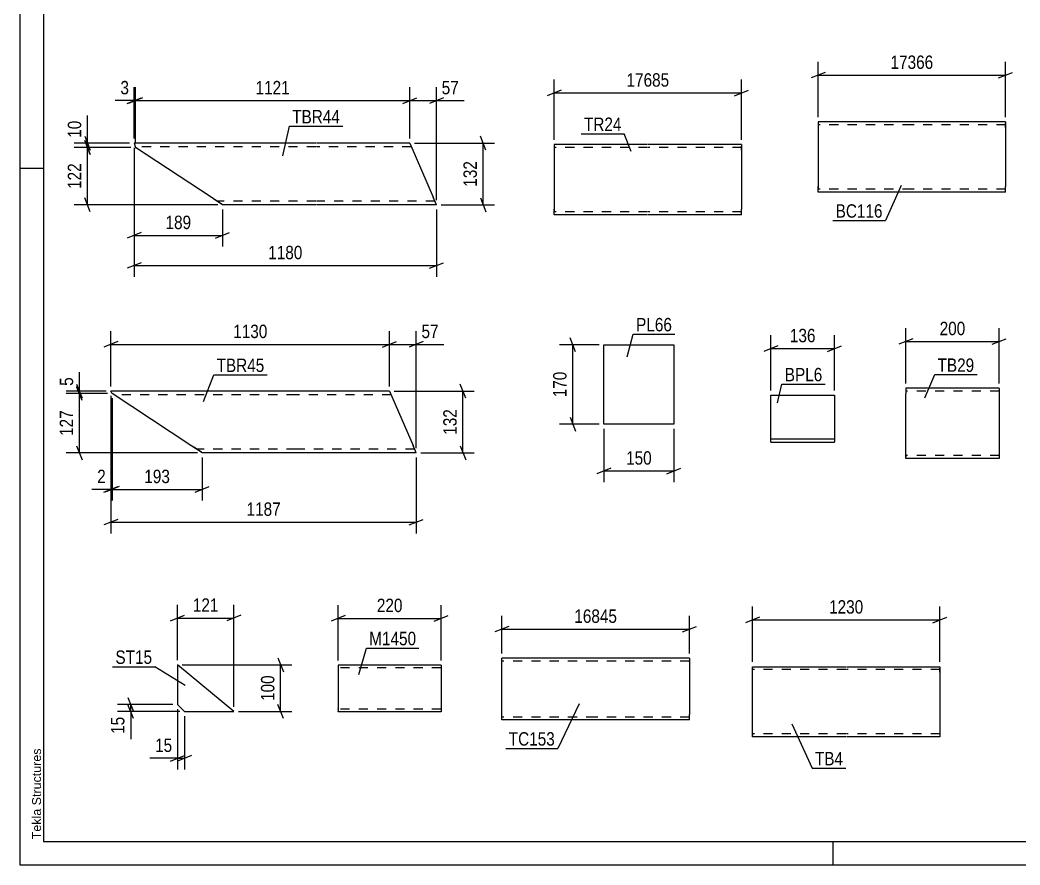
# Model space of a CAD drawing. Header units: millimetres. Extents: x 0 to 594, y 0 to 420.
# Drawn here: x 0 to 214, y 0 to 180.8 of the extents above; entities that cross this region are included whole.
import ezdxf

# ---------------------------------------------------------------- set-up
doc = ezdxf.new("R2010")
doc.units = ezdxf.units.MM
doc.linetypes.add('DXK_LINE_DOT2', pattern=[3.9198, 1.9599, -1.9599])
doc.styles.add('Arial', font='ARIAL.TTF', dxfattribs={"height": 0.2})
doc.styles.add('Arial Narrow', font='ARIALN.TTF', dxfattribs={"height": 0.2})

# ---------------------------------------------------------------- blocks, each defined once
blk = doc.blocks.new('Unknown-232816080-53569')
at = {"color": 5, "linetype": 'Continuous'}
for p, q in [((0, 420), (0, 0)), ((5, 415), (5, 5)), ((5, 149), (0, 149)), ((5, 5), (589, 5)), ((174, 0), (174, 5)), ((0, 0), (594, 0))]:
    blk.add_line(p, q, dxfattribs=at)
at = {"color": 174, "linetype": 'Continuous', "style": 'Arial'}
blk.add_text('Tekla Structures', height=1.9102, rotation=90, dxfattribs=at).set_placement((4.5, 5.5))
blk = doc.blocks.new('Part-232816080-67440 - 67439')
at = {"color": 2, "linetype": 'Continuous'}
for p, q in [((63.32, 154.45), (24.44, 154.45)), ((24.44, 154.45), (24.72, 153.49)), ((83.42, 154.45), (63.42, 154.45)), ((83.42, 154.45), (88.42, 142.85)), ((40.89, 142.85), (24.72, 153.49)), ((43.32, 141.25), (40.89, 142.85)), ((63.32, 141.25), (43.32, 141.25)), ((89.11, 141.25), (63.42, 141.25)), ((89.11, 141.25), (88.42, 142.85))]:
    blk.add_line(p, q, dxfattribs=at)
at = {"color": 7, "linetype": 'DXK_LINE_DOT2'}
for p, q in [((63.32, 153.65), (24.67, 153.65)), ((24.72, 153.49), (24.75, 153.46)), ((24.75, 153.46), (24.82, 153.42)), ((83.76, 153.65), (63.42, 153.65)), ((43.13, 141.37), (40.89, 142.85)), ((63.32, 142.05), (42.1, 142.05)), ((88.77, 142.05), (63.42, 142.05)), ((88.74, 142.11), (88.55, 142.55)), ((88.77, 142.05), (88.74, 142.11))]:
    blk.add_line(p, q, dxfattribs=at)
blk = doc.blocks.new('Part-232816080-67448 - 67447')
at = {"color": 2, "linetype": 'Continuous'}
for p, q in [((59, 101.38), (19.47, 101.38)), ((19.68, 100.91), (19.47, 101.38)), ((19.69, 100.88), (19.68, 100.91)), ((36.57, 89.78), (19.69, 100.88)), ((79.1, 101.38), (59.1, 101.38)), ((79.1, 101.38), (84.1, 89.78)), ((39, 88.18), (36.57, 89.78)), ((59, 88.18), (39, 88.18)), ((84.79, 88.18), (59.1, 88.18)), ((84.79, 88.18), (84.1, 89.78))]:
    blk.add_line(p, q, dxfattribs=at)
at = {"color": 7, "linetype": 'DXK_LINE_DOT2'}
for p, q in [((19.68, 100.91), (19.69, 100.88)), ((59, 100.58), (20.15, 100.58)), ((79.44, 100.58), (59.1, 100.58)), ((38.81, 88.3), (36.57, 89.78)), ((59, 88.98), (37.78, 88.98)), ((84.45, 88.98), (59.1, 88.98)), ((84.42, 89.04), (84.23, 89.48)), ((84.45, 88.98), (84.42, 89.04))]:
    blk.add_line(p, q, dxfattribs=at)
blk = doc.blocks.new('Part-232816080-67509 - 67508')
at = {"color": 2, "linetype": 'Continuous'}
for p, q in [((156.74, 41.23), (156.74, 42.43)), ((156.74, 42.43), (176.74, 42.43)), ((156.74, 28.17), (156.74, 41.23)), ((176.84, 42.43), (196.84, 42.43)), ((196.84, 42.43), (196.84, 42.34)), ((196.84, 42.34), (196.84, 41.23)), ((196.84, 41.23), (196.84, 27.43)), ((156.74, 27.52), (156.74, 28.17)), ((156.74, 27.43), (156.74, 27.52)), ((176.74, 27.43), (156.74, 27.43)), ((196.84, 27.43), (176.84, 27.43))]:
    blk.add_line(p, q, dxfattribs=at)
at = {"color": 7, "linetype": 'DXK_LINE_DOT2'}
for p, q in [((176.74, 41.83), (156.74, 41.83)), ((196.84, 41.83), (176.84, 41.83)), ((196.84, 41.23), (196.84, 42.08)), ((156.74, 28.17), (156.74, 27.78)), ((156.74, 28.03), (156.74, 28.07)), ((176.74, 28.03), (156.74, 28.03)), ((196.84, 28.03), (176.84, 28.03)), ((196.84, 28.03), (196.84, 28.07))]:
    blk.add_line(p, q, dxfattribs=at)
blk = doc.blocks.new('Part-232816080-107569 - 107568')
at = {"color": 2, "linetype": 'Continuous'}
for p, q in [((90.12, 42.76), (68.11, 42.76)), ((68.11, 42.76), (68.11, 32.85)), ((90.12, 42.76), (90.12, 32.76)), ((68.11, 32.76), (68.11, 32.85)), ((90.12, 32.76), (68.11, 32.76))]:
    blk.add_line(p, q, dxfattribs=at)
at = {"color": 7, "linetype": 'DXK_LINE_DOT2'}
for p, q in [((90.12, 42.16), (68.11, 42.16)), ((68.11, 33.36), (68.11, 33.41)), ((90.12, 33.36), (68.11, 33.36)), ((90.12, 33.36), (90.12, 33.41))]:
    blk.add_line(p, q, dxfattribs=at)
blk = doc.blocks.new('Part-232816080-107608 - 107607')
at = {"color": 2, "linetype": 'Continuous'}
for p, q in [((160.7, 90.54), (160.7, 100.49)), ((160.7, 100.49), (174.29, 100.49)), ((174.29, 100.49), (174.29, 100.45)), ((174.29, 100.45), (174.29, 90.54)), ((174.29, 91.09), (160.7, 91.09)), ((160.7, 90.49), (160.7, 90.54)), ((160.7, 90.49), (174.29, 90.49)), ((174.29, 90.49), (174.29, 90.54))]:
    blk.add_line(p, q, dxfattribs=at)
at = {"color": 7, "linetype": 'DXK_LINE_DOT2'}
for p, q in [((160.7, 90.54), (160.7, 90.49)), ((174.29, 90.49), (174.29, 90.54))]:
    blk.add_line(p, q, dxfattribs=at)
blk = doc.blocks.new('Part-232816080-67689 - 67688')
at = {"color": 2, "linetype": 'Continuous'}
for p, q in [((124.94, 94.3), (124.94, 111.3)), ((124.94, 111.3), (139.94, 111.3)), ((139.94, 111.3), (139.94, 94.3)), ((139.94, 94.3), (124.94, 94.3))]:
    blk.add_line(p, q, dxfattribs=at)
blk = doc.blocks.new('Part-232816080-67696 - 67695')
at = {"color": 2, "linetype": 'Continuous'}
for p, q in [((33.69, 42.83), (33.69, 34.33)), ((45.78, 32.83), (33.69, 42.83)), ((33.69, 34.33), (35.19, 32.83)), ((35.19, 32.83), (45.78, 32.83))]:
    blk.add_line(p, q, dxfattribs=at)
blk = doc.blocks.new('Part-232816080-67716 - 67715')
at = {"color": 2, "linetype": 'Continuous'}
for p, q in [((189.54, 102), (189.54, 100.8)), ((209.54, 102), (189.54, 102)), ((189.54, 87.74), (189.54, 100.8)), ((209.54, 101.91), (209.54, 102)), ((209.54, 101.91), (209.54, 100.8)), ((209.54, 100.8), (209.54, 87)), ((189.54, 87.09), (189.54, 87.74)), ((189.54, 87), (189.54, 87.09)), ((209.54, 87), (189.54, 87))]:
    blk.add_line(p, q, dxfattribs=at)
at = {"color": 7, "linetype": 'DXK_LINE_DOT2'}
for p, q in [((209.54, 101.4), (189.54, 101.4)), ((209.54, 101.65), (209.54, 100.8)), ((189.54, 87.74), (189.54, 87.35)), ((209.54, 87.64), (209.54, 87.74)), ((189.54, 87.6), (189.54, 87.64)), ((209.54, 87.6), (189.54, 87.6)), ((189.54, 87), (189.54, 87)), ((209.54, 87.6), (209.54, 87.64)), ((209.54, 87.6), (209.54, 87.64))]:
    blk.add_line(p, q, dxfattribs=at)
blk = doc.blocks.new('Part-232816080-67752 - 67751')
at = {"color": 2, "linetype": 'Continuous'}
for p, q in [((103.14, 32.23), (103.14, 44.23)), ((123.14, 44.23), (103.14, 44.23)), ((143.24, 44.23), (123.24, 44.23)), ((143.24, 44.23), (143.24, 32.23)), ((103.14, 31.38), (103.14, 32.23)), ((143.24, 31.03), (143.24, 32.23)), ((103.14, 31.12), (103.14, 31.38)), ((103.14, 31.03), (103.14, 31.12)), ((123.14, 31.03), (103.14, 31.03)), ((143.24, 31.03), (123.24, 31.03))]:
    blk.add_line(p, q, dxfattribs=at)
at = {"color": 7, "linetype": 'DXK_LINE_DOT2'}
for p, q in [((123.14, 43.63), (103.14, 43.63)), ((143.24, 43.63), (123.24, 43.63)), ((143.24, 43.58), (143.24, 43.63)), ((143.24, 43.63), (143.24, 43.58)), ((143.24, 43.49), (143.24, 43.58)), ((143.24, 43.58), (143.24, 43.49)), ((103.14, 31.68), (103.14, 32.23)), ((103.14, 31.63), (103.14, 31.68)), ((103.14, 31.38), (103.14, 31.68)), ((123.14, 31.63), (103.14, 31.63)), ((143.24, 31.63), (123.24, 31.63)), ((143.24, 31.68), (143.24, 32)), ((143.24, 31.63), (143.24, 31.68))]:
    blk.add_line(p, q, dxfattribs=at)
blk = doc.blocks.new('Part-232816080-67761 - 67760')
at = {"color": 2, "linetype": 'Continuous'}
for p, q in [((134.31, 154.11), (114.31, 154.11)), ((114.31, 154.11), (114.31, 140.31)), ((154.41, 154.11), (134.41, 154.11)), ((154.41, 154.11), (154.41, 154.02)), ((154.41, 154.02), (154.41, 152.91)), ((154.41, 152.91), (154.41, 140.31)), ((114.31, 139.47), (114.31, 140.31)), ((114.31, 139.21), (114.31, 139.47)), ((114.31, 139.11), (114.31, 139.21)), ((134.31, 139.11), (114.31, 139.11)), ((154.41, 139.11), (134.41, 139.11)), ((154.41, 139.11), (154.41, 140.31))]:
    blk.add_line(p, q, dxfattribs=at)
at = {"color": 7, "linetype": 'DXK_LINE_DOT2'}
for p, q in [((134.31, 153.51), (114.31, 153.51)), ((154.41, 153.51), (134.41, 153.51)), ((154.41, 152.91), (154.41, 153.76)), ((114.31, 139.76), (114.31, 140.31)), ((114.31, 140.31), (114.31, 139.85)), ((114.31, 139.71), (114.31, 139.76)), ((114.31, 139.71), (114.31, 139.76)), ((114.31, 139.47), (114.31, 139.76)), ((134.31, 139.71), (114.31, 139.71)), ((114.31, 139.21), (114.31, 139.11)), ((154.41, 139.71), (134.41, 139.71)), ((154.41, 139.76), (154.41, 140.08)), ((154.41, 139.71), (154.41, 139.76))]:
    blk.add_line(p, q, dxfattribs=at)
blk = doc.blocks.new('Part-232816080-67770 - 67769')
at = {"color": 2, "linetype": 'Continuous'}
for p, q in [((190.81, 158.97), (170.81, 158.97)), ((170.81, 158.97), (170.81, 145.17)), ((210.91, 158.97), (190.91, 158.97)), ((210.91, 158.97), (210.91, 158.88)), ((210.91, 158.88), (210.91, 157.77)), ((210.91, 157.77), (210.91, 145.17)), ((170.81, 144.32), (170.81, 145.17)), ((170.81, 144.06), (170.81, 144.32)), ((170.81, 143.97), (170.81, 144.06)), ((190.81, 143.97), (170.81, 143.97)), ((210.91, 143.97), (190.91, 143.97)), ((210.91, 143.97), (210.91, 145.17))]:
    blk.add_line(p, q, dxfattribs=at)
at = {"color": 7, "linetype": 'DXK_LINE_DOT2'}
for p, q in [((190.81, 158.37), (170.81, 158.37)), ((210.91, 158.37), (190.91, 158.37)), ((210.91, 157.77), (210.91, 158.62)), ((170.81, 144.62), (170.81, 145.17)), ((170.81, 145.17), (170.81, 144.71)), ((170.81, 144.57), (170.81, 144.62)), ((170.81, 144.57), (170.81, 144.62)), ((170.81, 144.32), (170.81, 144.62)), ((190.81, 144.57), (170.81, 144.57)), ((170.81, 144.06), (170.81, 143.97)), ((210.91, 144.57), (190.91, 144.57)), ((210.91, 144.62), (210.91, 144.94)), ((210.91, 144.57), (210.91, 144.62))]:
    blk.add_line(p, q, dxfattribs=at)
blk = doc.blocks.new('StraightDimension-232816080-71191 - 67439')
at = {"color": 7, "linetype": 'Continuous'}
for p, q in [((23.44, 154.45), (11.59, 154.45)), ((13.84, 155.95), (15.04, 152.95)), ((15.04, 151.99), (13.84, 154.99)), ((14.44, 153.49), (14.44, 154.45)), ((23.72, 153.49), (11.59, 153.49))]:
    blk.add_line(p, q, dxfattribs=at)
at = {"color": 0}
blk.add_wipeout([(13.69, 159.83), (9.49, 159.83), (9.49, 154.98), (13.69, 154.98)], dxfattribs=at)
at = {"color": 7, "linetype": 'Continuous'}
blk.add_line((14.44, 154.45), (14.44, 160.36), dxfattribs=at)
blk.add_line((14.44, 154.45), (14.44, 160.36), dxfattribs=at)
at = {"color": 3, "style": 'Arial Narrow'}
blk.add_text('10', height=2.863, rotation=90.0002, dxfattribs=at).set_placement((13.09, 155.58))
blk = doc.blocks.new('StraightDimension-232816080-71192 - 67439')
at = {"color": 7, "linetype": 'Continuous'}
for p, q in [((13.84, 154.99), (15.04, 151.99)), ((23.72, 153.49), (11.59, 153.49)), ((14.44, 141.25), (14.44, 153.49)), ((42.32, 141.25), (11.59, 141.25)), ((15.04, 139.75), (13.84, 142.75))]:
    blk.add_line(p, q, dxfattribs=at)
at = {"color": 0}
blk.add_wipeout([(13.69, 150.71), (9.49, 150.71), (9.49, 144.03), (13.69, 144.03)], dxfattribs=at)
at = {"color": 3, "style": 'Arial Narrow'}
blk.add_text('122', height=2.863, rotation=90.0002, dxfattribs=at).set_placement((13.09, 144.63))
blk = doc.blocks.new('StraightDimension-232816080-67957 - 67439')
at = {"color": 7, "linetype": 'Continuous'}
for p, q in [((24.44, 153.45), (24.44, 132.3)), ((43.32, 140.25), (43.32, 132.3)), ((25.94, 135.3), (22.94, 134.1)), ((41.82, 134.1), (44.82, 135.3)), ((24.44, 134.7), (43.32, 134.7))]:
    blk.add_line(p, q, dxfattribs=at)
at = {"color": 0}
blk.add_wipeout([(37.22, 135.45), (37.22, 139.65), (30.54, 139.65), (30.54, 135.45)], dxfattribs=at)
at = {"color": 3, "style": 'Arial Narrow'}
blk.add_text('189', height=2.863, dxfattribs=at).set_placement((31.14, 136.05))
blk = doc.blocks.new('StraightDimension-232816080-67969 - 67439')
at = {"color": 7, "linetype": 'Continuous'}
for p, q in [((84.42, 154.45), (101.51, 154.45)), ((99.71, 152.95), (98.51, 155.95)), ((99.11, 141.25), (99.11, 154.45)), ((90.11, 141.25), (101.51, 141.25)), ((98.51, 142.75), (99.71, 139.75))]:
    blk.add_line(p, q, dxfattribs=at)
at = {"color": 0}
blk.add_wipeout([(98.36, 151.19), (94.16, 151.19), (94.16, 144.51), (98.36, 144.51)], dxfattribs=at)
at = {"color": 3, "style": 'Arial Narrow'}
blk.add_text('132', height=2.863, rotation=90.0002, dxfattribs=at).set_placement((97.76, 145.11))
blk = doc.blocks.new('StraightDimension-232816080-67975 - 67439')
at = {"color": 7, "linetype": 'Continuous'}
for p, q in [((24.44, 153.45), (24.44, 125.85)), ((89.11, 140.25), (89.11, 125.85)), ((25.94, 128.85), (22.94, 127.65)), ((87.61, 127.65), (90.61, 128.85)), ((24.44, 128.25), (89.11, 128.25))]:
    blk.add_line(p, q, dxfattribs=at)
at = {"color": 0}
blk.add_wipeout([(61.03, 129), (61.03, 133.2), (52.52, 133.2), (52.52, 129)], dxfattribs=at)
at = {"color": 3, "style": 'Arial Narrow'}
blk.add_text('1180', height=2.863, dxfattribs=at).set_placement((53.12, 129.6))
blk = doc.blocks.new('StraightDimension-232816080-76678 - 67439')
at = {"color": 7, "linetype": 'Continuous'}
for p, q in [((83.42, 155.45), (83.42, 166.38)), ((89.11, 142.25), (89.11, 166.38)), ((81.92, 162.93), (84.92, 164.13)), ((83.42, 163.53), (89.11, 163.53)), ((90.61, 164.13), (87.61, 162.93))]:
    blk.add_line(p, q, dxfattribs=at)
at = {"color": 0}
blk.add_wipeout([(94.49, 164.28), (94.49, 168.48), (89.64, 168.48), (89.64, 164.28)], dxfattribs=at)
at = {"color": 7, "linetype": 'Continuous'}
blk.add_line((89.11, 163.53), (95.02, 163.53), dxfattribs=at)
blk.add_line((89.11, 163.53), (95.02, 163.53), dxfattribs=at)
at = {"color": 3, "style": 'Arial Narrow'}
blk.add_text('57', height=2.863, dxfattribs=at).set_placement((90.24, 164.88))
blk = doc.blocks.new('StraightDimension-232816080-76679 - 67439')
at = {"color": 7, "linetype": 'Continuous'}
for p, q in [((24.72, 154.49), (24.72, 166.38)), ((83.42, 155.45), (83.42, 166.38)), ((26.22, 164.13), (23.22, 162.93)), ((24.72, 163.53), (83.42, 163.53)), ((81.92, 162.93), (84.92, 164.13))]:
    blk.add_line(p, q, dxfattribs=at)
at = {"color": 0}
blk.add_wipeout([(58.32, 164.28), (58.32, 168.48), (49.81, 168.48), (49.81, 164.28)], dxfattribs=at)
at = {"color": 3, "style": 'Arial Narrow'}
blk.add_text('1121', height=2.863, dxfattribs=at).set_placement((50.41, 164.88))
blk = doc.blocks.new('StraightDimension-232816080-76680 - 67439')
at = {"color": 7, "linetype": 'Continuous'}
for p, q in [((24.44, 155.45), (24.44, 166.38)), ((24.72, 154.49), (24.72, 166.38)), ((22.94, 162.93), (25.94, 164.13)), ((26.22, 164.13), (23.22, 162.93)), ((24.44, 163.53), (24.72, 163.53))]:
    blk.add_line(p, q, dxfattribs=at)
at = {"color": 0}
blk.add_wipeout([(23.92, 164.28), (23.92, 168.48), (20.89, 168.48), (20.89, 164.28)], dxfattribs=at)
at = {"color": 7, "linetype": 'Continuous'}
blk.add_line((24.44, 163.53), (20.37, 163.53), dxfattribs=at)
blk.add_line((24.44, 163.53), (20.37, 163.53), dxfattribs=at)
at = {"color": 3, "style": 'Arial Narrow'}
blk.add_text('3', height=2.86, dxfattribs=at).set_placement((21.49, 164.88))
blk = doc.blocks.new('StraightDimension-232816080-71200 - 67447')
at = {"color": 7, "linetype": 'Continuous'}
for p, q in [((19.69, 99.88), (19.69, 77.95)), ((39, 87.18), (39, 77.95)), ((21.19, 80.95), (18.19, 79.75)), ((19.69, 80.35), (39, 80.35)), ((37.5, 79.75), (40.5, 80.95))]:
    blk.add_line(p, q, dxfattribs=at)
at = {"color": 0}
blk.add_wipeout([(32.69, 81.1), (32.69, 85.3), (26, 85.3), (26, 81.1)], dxfattribs=at)
at = {"color": 3, "style": 'Arial Narrow'}
blk.add_text('193', height=2.863, dxfattribs=at).set_placement((26.6, 81.7))
blk = doc.blocks.new('StraightDimension-232816080-68005 - 67447')
at = {"color": 7, "linetype": 'Continuous'}
for p, q in [((19.47, 100.38), (19.47, 70.95)), ((84.79, 87.18), (84.79, 70.95)), ((20.97, 73.95), (17.97, 72.75)), ((19.47, 73.35), (84.79, 73.35)), ((83.29, 72.75), (86.29, 73.95))]:
    blk.add_line(p, q, dxfattribs=at)
at = {"color": 0}
blk.add_wipeout([(56.39, 74.1), (56.39, 78.3), (47.88, 78.3), (47.88, 74.1)], dxfattribs=at)
at = {"color": 3, "style": 'Arial Narrow'}
blk.add_text('1187', height=2.863, dxfattribs=at).set_placement((48.48, 74.7))
blk = doc.blocks.new('StraightDimension-232816080-71198 - 67447')
at = {"color": 7, "linetype": 'Continuous'}
for p, q in [((18.69, 100.88), (9.87, 100.88)), ((13.32, 99.38), (12.12, 102.38)), ((12.72, 88.18), (12.72, 100.88)), ((38, 88.18), (9.87, 88.18)), ((12.12, 89.68), (13.32, 86.68))]:
    blk.add_line(p, q, dxfattribs=at)
at = {"color": 0}
blk.add_wipeout([(11.97, 97.88), (7.77, 97.88), (7.77, 91.19), (11.97, 91.19)], dxfattribs=at)
at = {"color": 3, "style": 'Arial Narrow'}
blk.add_text('127', height=2.863, rotation=90.0002, dxfattribs=at).set_placement((11.37, 91.79))
blk = doc.blocks.new('StraightDimension-232816080-67999 - 67447')
at = {"color": 7, "linetype": 'Continuous'}
for p, q in [((95.39, 99.88), (94.19, 102.88)), ((80.1, 101.38), (97.19, 101.38)), ((94.79, 88.18), (94.79, 101.38)), ((85.79, 88.18), (97.19, 88.18)), ((94.19, 89.68), (95.39, 86.68))]:
    blk.add_line(p, q, dxfattribs=at)
at = {"color": 0}
blk.add_wipeout([(94.04, 98.12), (89.84, 98.12), (89.84, 91.44), (94.04, 91.44)], dxfattribs=at)
at = {"color": 3, "style": 'Arial Narrow'}
blk.add_text('132', height=2.863, rotation=90.0002, dxfattribs=at).set_placement((93.44, 92.04))
blk = doc.blocks.new('StraightDimension-232816080-71197 - 67447')
at = {"color": 7, "linetype": 'Continuous'}
for p, q in [((12.12, 102.88), (13.32, 99.88)), ((18.47, 101.38), (9.87, 101.38)), ((18.69, 100.88), (9.87, 100.88)), ((13.32, 99.38), (12.12, 102.38)), ((12.72, 100.88), (12.72, 101.38))]:
    blk.add_line(p, q, dxfattribs=at)
at = {"color": 0}
blk.add_wipeout([(11.97, 104.94), (7.77, 104.94), (7.77, 101.91), (11.97, 101.91)], dxfattribs=at)
at = {"color": 7, "linetype": 'Continuous'}
blk.add_line((12.72, 101.38), (12.72, 105.46), dxfattribs=at)
blk.add_line((12.72, 101.38), (12.72, 105.46), dxfattribs=at)
at = {"color": 3, "style": 'Arial Narrow'}
blk.add_text('5', height=2.86, rotation=90.0002, dxfattribs=at).set_placement((11.37, 102.51))
blk = doc.blocks.new('StraightDimension-232816080-71201 - 67447')
at = {"color": 7, "linetype": 'Continuous'}
for p, q in [((19.47, 100.38), (19.47, 77.95)), ((19.69, 99.88), (19.69, 77.95)), ((17.97, 79.75), (20.97, 80.95)), ((21.19, 80.95), (18.19, 79.75)), ((19.47, 80.35), (19.69, 80.35))]:
    blk.add_line(p, q, dxfattribs=at)
at = {"color": 0}
blk.add_wipeout([(18.95, 81.1), (18.95, 85.3), (15.92, 85.3), (15.92, 81.1)], dxfattribs=at)
at = {"color": 7, "linetype": 'Continuous'}
blk.add_line((19.47, 80.35), (15.4, 80.35), dxfattribs=at)
blk.add_line((19.47, 80.35), (15.4, 80.35), dxfattribs=at)
at = {"color": 3, "style": 'Arial Narrow'}
blk.add_text('2', height=2.86, dxfattribs=at).set_placement((16.52, 81.7))
blk = doc.blocks.new('StraightDimension-232816080-71203 - 67447')
at = {"color": 7, "linetype": 'Continuous'}
for p, q in [((79.1, 102.38), (79.1, 114.23)), ((84.79, 89.18), (84.79, 114.23)), ((77.6, 110.78), (80.6, 111.98)), ((79.1, 111.38), (84.79, 111.38)), ((86.29, 111.98), (83.29, 110.78))]:
    blk.add_line(p, q, dxfattribs=at)
at = {"color": 0}
blk.add_wipeout([(90.17, 112.13), (90.17, 116.33), (85.32, 116.33), (85.32, 112.13)], dxfattribs=at)
at = {"color": 7, "linetype": 'Continuous'}
blk.add_line((84.79, 111.38), (90.7, 111.38), dxfattribs=at)
blk.add_line((84.79, 111.38), (90.7, 111.38), dxfattribs=at)
at = {"color": 3, "style": 'Arial Narrow'}
blk.add_text('57', height=2.863, dxfattribs=at).set_placement((85.92, 112.73))
blk = doc.blocks.new('StraightDimension-232816080-71204 - 67447')
at = {"color": 7, "linetype": 'Continuous'}
for p, q in [((19.47, 102.38), (19.47, 114.23)), ((79.1, 102.38), (79.1, 114.23)), ((20.97, 111.98), (17.97, 110.78)), ((19.47, 111.38), (79.1, 111.38)), ((77.6, 110.78), (80.6, 111.98))]:
    blk.add_line(p, q, dxfattribs=at)
at = {"color": 0}
blk.add_wipeout([(53.54, 112.13), (53.54, 116.33), (45.03, 116.33), (45.03, 112.13)], dxfattribs=at)
at = {"color": 3, "style": 'Arial Narrow'}
blk.add_text('1130', height=2.863, dxfattribs=at).set_placement((45.63, 112.73))
blk = doc.blocks.new('StraightDimension-232816080-68147 - 67508')
at = {"color": 7, "linetype": 'Continuous'}
for p, q in [((156.74, 43.43), (156.74, 55.28)), ((196.84, 43.43), (196.84, 55.28)), ((158.24, 53.03), (155.24, 51.83)), ((156.74, 52.43), (196.84, 52.43)), ((195.34, 51.83), (198.34, 53.03))]:
    blk.add_line(p, q, dxfattribs=at)
at = {"color": 0}
blk.add_wipeout([(181.05, 53.18), (181.05, 57.38), (172.54, 57.38), (172.54, 53.18)], dxfattribs=at)
at = {"color": 3, "style": 'Arial Narrow'}
blk.add_text('1230', height=2.863, dxfattribs=at).set_placement((173.14, 53.78))
blk = doc.blocks.new('StraightDimension-232816080-107799 - 107568')
at = {"color": 7, "linetype": 'Continuous'}
for p, q in [((68.11, 43.76), (68.11, 55.61)), ((90.12, 43.76), (90.12, 55.61)), ((69.61, 53.36), (66.61, 52.16)), ((68.11, 52.76), (90.12, 52.76)), ((88.62, 52.16), (91.62, 53.36))]:
    blk.add_line(p, q, dxfattribs=at)
at = {"color": 0}
blk.add_wipeout([(82.46, 53.51), (82.46, 57.71), (75.77, 57.71), (75.77, 53.51)], dxfattribs=at)
at = {"color": 3, "style": 'Arial Narrow'}
blk.add_text('220', height=2.863, dxfattribs=at).set_placement((76.37, 54.11))
blk = doc.blocks.new('StraightDimension-232816080-107835 - 107607')
at = {"color": 7, "linetype": 'Continuous'}
for p, q in [((160.7, 101.49), (160.7, 113.34)), ((174.29, 101.49), (174.29, 113.34)), ((162.2, 111.09), (159.2, 109.89)), ((160.7, 110.49), (174.29, 110.49)), ((172.79, 109.89), (175.79, 111.09))]:
    blk.add_line(p, q, dxfattribs=at)
at = {"color": 0}
blk.add_wipeout([(170.84, 111.24), (170.84, 115.44), (164.15, 115.44), (164.15, 111.24)], dxfattribs=at)
at = {"color": 3, "style": 'Arial Narrow'}
blk.add_text('136', height=2.863, dxfattribs=at).set_placement((164.75, 111.84))
blk = doc.blocks.new('StraightDimension-232816080-68341 - 67688')
at = {"color": 7, "linetype": 'Continuous'}
for p, q in [((123.94, 111.3), (115.45, 111.3)), ((118.9, 109.8), (117.7, 112.8)), ((118.3, 94.3), (118.3, 111.3)), ((123.94, 94.3), (115.45, 94.3)), ((117.7, 95.8), (118.9, 92.8))]:
    blk.add_line(p, q, dxfattribs=at)
at = {"color": 0}
blk.add_wipeout([(117.55, 106.14), (113.35, 106.14), (113.35, 99.46), (117.55, 99.46)], dxfattribs=at)
at = {"color": 3, "style": 'Arial Narrow'}
blk.add_text('170', height=2.863, rotation=90.0002, dxfattribs=at).set_placement((116.95, 100.06))
blk = doc.blocks.new('StraightDimension-232816080-68345 - 67688')
at = {"color": 7, "linetype": 'Continuous'}
for p, q in [((124.94, 93.3), (124.94, 81.9)), ((139.94, 93.3), (139.94, 81.9)), ((126.44, 84.9), (123.44, 83.7)), ((124.94, 84.3), (139.94, 84.3)), ((138.44, 83.7), (141.44, 84.9))]:
    blk.add_line(p, q, dxfattribs=at)
at = {"color": 0}
blk.add_wipeout([(135.78, 85.05), (135.78, 89.25), (129.1, 89.25), (129.1, 85.05)], dxfattribs=at)
at = {"color": 3, "style": 'Arial Narrow'}
blk.add_text('150', height=2.863, dxfattribs=at).set_placement((129.7, 85.65))
blk = doc.blocks.new('StraightDimension-232816080-68361 - 67695')
at = {"color": 7, "linetype": 'Continuous'}
for p, q in [((34.69, 42.83), (58.18, 42.83)), ((55.18, 44.33), (56.38, 41.33)), ((55.78, 32.83), (55.78, 42.83)), ((56.38, 31.33), (55.18, 34.33)), ((46.78, 32.83), (58.18, 32.83))]:
    blk.add_line(p, q, dxfattribs=at)
at = {"color": 0}
blk.add_wipeout([(55.03, 41.17), (50.83, 41.17), (50.83, 34.49), (55.03, 34.49)], dxfattribs=at)
at = {"color": 3, "style": 'Arial Narrow'}
blk.add_text('100', height=2.863, rotation=90.0002, dxfattribs=at).set_placement((54.43, 35.09))
blk = doc.blocks.new('StraightDimension-232816080-68353 - 67695')
at = {"color": 7, "linetype": 'Continuous'}
for p, q in [((33.69, 43.83), (33.69, 55.68)), ((45.78, 33.83), (45.78, 55.68)), ((32.19, 52.23), (35.19, 53.43)), ((33.69, 52.83), (45.78, 52.83)), ((47.28, 53.43), (44.28, 52.23))]:
    blk.add_line(p, q, dxfattribs=at)
at = {"color": 0}
blk.add_wipeout([(43.08, 53.58), (43.08, 57.78), (36.39, 57.78), (36.39, 53.58)], dxfattribs=at)
at = {"color": 3, "style": 'Arial Narrow'}
blk.add_text('121', height=2.863, dxfattribs=at).set_placement((36.99, 54.18))
blk = doc.blocks.new('StraightDimension-232816080-68349 - 67695')
at = {"color": 7, "linetype": 'Continuous'}
for p, q in [((33.69, 33.33), (33.69, 20.43)), ((35.19, 31.83), (35.19, 20.43)), ((32.19, 22.23), (35.19, 23.43)), ((36.69, 23.43), (33.69, 22.23)), ((33.69, 22.83), (35.19, 22.83))]:
    blk.add_line(p, q, dxfattribs=at)
at = {"color": 0}
blk.add_wipeout([(33.16, 23.58), (33.16, 27.78), (28.31, 27.78), (28.31, 23.58)], dxfattribs=at)
at = {"color": 7, "linetype": 'Continuous'}
blk.add_line((33.69, 22.83), (27.78, 22.83), dxfattribs=at)
blk.add_line((33.69, 22.83), (27.78, 22.83), dxfattribs=at)
at = {"color": 3, "style": 'Arial Narrow'}
blk.add_text('15', height=2.863, dxfattribs=at).set_placement((28.91, 24.18))
blk = doc.blocks.new('StraightDimension-232816080-68357 - 67695')
at = {"color": 7, "linetype": 'Continuous'}
for p, q in [((32.69, 34.33), (20.84, 34.33)), ((23.09, 35.83), (24.29, 32.83)), ((24.29, 31.33), (23.09, 34.33)), ((23.69, 32.83), (23.69, 34.33)), ((34.19, 32.83), (20.84, 32.83))]:
    blk.add_line(p, q, dxfattribs=at)
at = {"color": 0}
blk.add_wipeout([(22.94, 32.31), (18.74, 32.31), (18.74, 27.45), (22.94, 27.45)], dxfattribs=at)
at = {"color": 7, "linetype": 'Continuous'}
blk.add_line((23.69, 32.83), (23.69, 26.93), dxfattribs=at)
blk.add_line((23.69, 32.83), (23.69, 26.93), dxfattribs=at)
at = {"color": 3, "style": 'Arial Narrow'}
blk.add_text('15', height=2.863, rotation=90.0002, dxfattribs=at).set_placement((22.34, 28.05))
blk = doc.blocks.new('StraightDimension-232816080-68381 - 67715')
at = {"color": 7, "linetype": 'Continuous'}
for p, q in [((189.54, 103), (189.54, 114.85)), ((209.54, 103), (209.54, 114.85)), ((191.04, 112.6), (188.04, 111.4)), ((189.54, 112), (209.54, 112)), ((208.04, 111.4), (211.04, 112.6))]:
    blk.add_line(p, q, dxfattribs=at)
at = {"color": 0}
blk.add_wipeout([(202.88, 112.75), (202.88, 116.95), (196.2, 116.95), (196.2, 112.75)], dxfattribs=at)
at = {"color": 3, "style": 'Arial Narrow'}
blk.add_text('200', height=2.863, dxfattribs=at).set_placement((196.8, 113.35))
blk = doc.blocks.new('StraightDimension-232816080-68425 - 67751')
at = {"color": 7, "linetype": 'Continuous'}
for p, q in [((103.14, 45.23), (103.14, 53.3)), ((143.24, 45.23), (143.24, 53.3)), ((104.64, 51.05), (101.64, 49.85)), ((103.14, 50.45), (143.24, 50.45)), ((141.74, 49.85), (144.74, 51.05))]:
    blk.add_line(p, q, dxfattribs=at)
at = {"color": 0}
blk.add_wipeout([(128.36, 51.2), (128.36, 55.4), (118.02, 55.4), (118.02, 51.2)], dxfattribs=at)
at = {"color": 3, "style": 'Arial Narrow'}
blk.add_text('16845', height=2.863, dxfattribs=at).set_placement((118.62, 51.8))
blk = doc.blocks.new('StraightDimension-232816080-68429 - 67760')
at = {"color": 7, "linetype": 'Continuous'}
for p, q in [((114.31, 155.11), (114.31, 168.02)), ((154.41, 155.11), (154.41, 168.02)), ((115.81, 165.77), (112.81, 164.57)), ((114.31, 165.17), (154.41, 165.17)), ((152.91, 164.57), (155.91, 165.77))]:
    blk.add_line(p, q, dxfattribs=at)
at = {"color": 0}
blk.add_wipeout([(139.53, 165.92), (139.53, 170.12), (129.19, 170.12), (129.19, 165.92)], dxfattribs=at)
at = {"color": 3, "style": 'Arial Narrow'}
blk.add_text('17685', height=2.863, dxfattribs=at).set_placement((129.79, 166.52))
blk = doc.blocks.new('StraightDimension-232816080-68433 - 67769')
at = {"color": 7, "linetype": 'Continuous'}
for p, q in [((170.81, 159.97), (170.81, 171.82)), ((210.91, 159.97), (210.91, 171.82)), ((172.31, 169.57), (169.31, 168.37)), ((209.41, 168.37), (212.41, 169.57)), ((170.81, 168.97), (210.91, 168.97))]:
    blk.add_line(p, q, dxfattribs=at)
at = {"color": 0}
blk.add_wipeout([(196.03, 169.72), (196.03, 173.92), (185.69, 173.92), (185.69, 169.72)], dxfattribs=at)
at = {"color": 3, "style": 'Arial Narrow'}
blk.add_text('17366', height=2.863, dxfattribs=at).set_placement((186.29, 170.32))
blk = doc.blocks.new('Mark-232816080-68625 - 67439')
at = {"color": 0}
blk.add_wipeout([(68.46, 158.66), (68.46, 161.66), (58.24, 161.66), (58.24, 158.66)], dxfattribs=at)
blk.add_wipeout([(68.46, 158.66), (68.46, 161.66), (58.24, 161.66), (58.24, 158.66)], dxfattribs=at)
at = {"color": 30, "linetype": 'Continuous'}
for p, q in [((56.21, 151.69), (57.64, 158.06)), ((57.64, 158.06), (69.06, 158.06))]:
    blk.add_line(p, q, dxfattribs=at)
at = {"color": 3, "style": 'Arial Narrow'}
blk.add_text('TBR44', height=2.863, dxfattribs=at).set_placement((58.24, 158.66))
blk = doc.blocks.new('Mark-232816080-68628 - 67447')
at = {"color": 0}
blk.add_wipeout([(52.29, 105.48), (52.29, 108.48), (42.06, 108.48), (42.06, 105.48)], dxfattribs=at)
blk.add_wipeout([(52.29, 105.48), (52.29, 108.48), (42.06, 108.48), (42.06, 105.48)], dxfattribs=at)
at = {"color": 30, "linetype": 'Continuous'}
for p, q in [((39.26, 99.15), (41.46, 104.88)), ((41.46, 104.88), (52.89, 104.88))]:
    blk.add_line(p, q, dxfattribs=at)
at = {"color": 3, "style": 'Arial Narrow'}
blk.add_text('TBR45', height=2.863, dxfattribs=at).set_placement((42.06, 105.48))
blk = doc.blocks.new('Mark-232816080-68646 - 67508')
at = {"color": 0}
blk.add_wipeout([(176.12, 21.32), (176.12, 24.32), (170.1, 24.32), (170.1, 21.32)], dxfattribs=at)
blk.add_wipeout([(176.12, 21.32), (176.12, 24.32), (170.1, 24.32), (170.1, 21.32)], dxfattribs=at)
at = {"color": 30, "linetype": 'Continuous'}
for p, q in [((165.14, 30.23), (169.5, 20.72)), ((169.5, 20.72), (176.72, 20.72))]:
    blk.add_line(p, q, dxfattribs=at)
at = {"color": 3, "style": 'Arial Narrow'}
blk.add_text('TB4', height=2.863, dxfattribs=at).set_placement((170.1, 21.32))
blk = doc.blocks.new('Mark-232816080-107897 - 107568')
at = {"color": 0}
blk.add_wipeout([(84.78, 47.02), (84.78, 50.02), (74.73, 50.02), (74.73, 47.02)], dxfattribs=at)
blk.add_wipeout([(84.78, 47.02), (84.78, 50.02), (74.73, 50.02), (74.73, 47.02)], dxfattribs=at)
at = {"color": 30, "linetype": 'Continuous'}
for p, q in [((72.54, 40.73), (74.13, 46.42)), ((74.13, 46.42), (85.38, 46.42))]:
    blk.add_line(p, q, dxfattribs=at)
at = {"color": 3, "style": 'Arial Narrow'}
blk.add_text('M1450', height=2.863, dxfattribs=at).set_placement((74.73, 47.02))
blk = doc.blocks.new('Mark-232816080-107912 - 107607')
at = {"color": 0}
blk.add_wipeout([(171.69, 103.48), (171.69, 106.48), (163.65, 106.48), (163.65, 103.48)], dxfattribs=at)
blk.add_wipeout([(171.69, 103.48), (171.69, 106.48), (163.65, 106.48), (163.65, 103.48)], dxfattribs=at)
at = {"color": 30, "linetype": 'Continuous'}
for p, q in [((162.13, 98.88), (163.05, 102.88)), ((163.05, 102.88), (172.29, 102.88))]:
    blk.add_line(p, q, dxfattribs=at)
at = {"color": 3, "style": 'Arial Narrow'}
blk.add_text('BPL6', height=2.863, dxfattribs=at).set_placement((163.65, 103.48))
blk = doc.blocks.new('Mark-232816080-68702 - 67688')
at = {"color": 0}
blk.add_wipeout([(139.51, 114.17), (139.51, 117.17), (131.84, 117.17), (131.84, 114.17)], dxfattribs=at)
blk.add_wipeout([(139.51, 114.17), (139.51, 117.17), (131.84, 117.17), (131.84, 114.17)], dxfattribs=at)
at = {"color": 30, "linetype": 'Continuous'}
for p, q in [((129.96, 108.74), (131.24, 113.57)), ((131.24, 113.57), (140.11, 113.57))]:
    blk.add_line(p, q, dxfattribs=at)
at = {"color": 3, "style": 'Arial Narrow'}
blk.add_text('PL66', height=2.863, dxfattribs=at).set_placement((131.84, 114.17))
blk = doc.blocks.new('Mark-232816080-68705 - 67695')
at = {"color": 0}
blk.add_wipeout([(28.27, 43.03), (28.27, 46.03), (20.42, 46.03), (20.42, 43.03)], dxfattribs=at)
blk.add_wipeout([(28.27, 43.03), (28.27, 46.03), (20.42, 46.03), (20.42, 43.03)], dxfattribs=at)
at = {"color": 30, "linetype": 'Continuous'}
for p in [(19.82, 42.43), (35.34, 38.43)]:
    blk.add_line(p, (28.87, 42.43), dxfattribs=at)
at = {"color": 3, "style": 'Arial Narrow'}
blk.add_text('ST15', height=2.863, dxfattribs=at).set_placement((20.42, 43.03))
blk = doc.blocks.new('Mark-232816080-68711 - 67715')
at = {"color": 0}
blk.add_wipeout([(204.19, 105.51), (204.19, 108.51), (196.34, 108.51), (196.34, 105.51)], dxfattribs=at)
blk.add_wipeout([(204.19, 105.51), (204.19, 108.51), (196.34, 108.51), (196.34, 105.51)], dxfattribs=at)
at = {"color": 30, "linetype": 'Continuous'}
for p, q in [((193.66, 99.96), (195.74, 104.91)), ((195.74, 104.91), (204.79, 104.91))]:
    blk.add_line(p, q, dxfattribs=at)
at = {"color": 3, "style": 'Arial Narrow'}
blk.add_text('TB29', height=2.863, dxfattribs=at).set_placement((196.34, 105.51))
blk = doc.blocks.new('Mark-232816080-68721 - 67751')
at = {"color": 0}
blk.add_wipeout([(114.46, 25.55), (114.46, 28.55), (104.59, 28.55), (104.59, 25.55)], dxfattribs=at)
blk.add_wipeout([(114.46, 25.55), (114.46, 28.55), (104.59, 28.55), (104.59, 25.55)], dxfattribs=at)
at = {"color": 30, "linetype": 'Continuous'}
for p in [(119.66, 34.5), (103.99, 24.95)]:
    blk.add_line(p, (115.06, 24.95), dxfattribs=at)
at = {"color": 3, "style": 'Arial Narrow'}
blk.add_text('TC153', height=2.863, dxfattribs=at).set_placement((104.59, 25.55))
blk = doc.blocks.new('Mark-232816080-68730 - 67760')
at = {"color": 0}
blk.add_wipeout([(128.72, 157.04), (128.72, 160.04), (120.68, 160.04), (120.68, 157.04)], dxfattribs=at)
blk.add_wipeout([(128.72, 157.04), (128.72, 160.04), (120.68, 160.04), (120.68, 157.04)], dxfattribs=at)
at = {"color": 30, "linetype": 'Continuous'}
for p in [(120.08, 156.44), (130.8, 152.66)]:
    blk.add_line(p, (129.32, 156.44), dxfattribs=at)
at = {"color": 3, "style": 'Arial Narrow'}
blk.add_text('TR24', height=2.863, dxfattribs=at).set_placement((120.68, 157.04))
blk = doc.blocks.new('Mark-232816080-68739 - 67769')
at = {"color": 0}
blk.add_wipeout([(184.58, 138.49), (184.58, 141.49), (174.54, 141.49), (174.54, 138.49)], dxfattribs=at)
blk.add_wipeout([(184.58, 138.49), (184.58, 141.49), (174.54, 141.49), (174.54, 138.49)], dxfattribs=at)
at = {"color": 30, "linetype": 'Continuous'}
for p in [(188.55, 145.38), (173.94, 137.89)]:
    blk.add_line(p, (185.18, 137.89), dxfattribs=at)
at = {"color": 3, "style": 'Arial Narrow'}
blk.add_text('BC116', height=2.863, dxfattribs=at).set_placement((174.54, 138.49))

msp = doc.modelspace()

# ---------------------------------------------------------------- block references
for name in ['Unknown-232816080-53569', 'Part-232816080-67770 - 67769', 'Part-232816080-67440 - 67439', 'Part-232816080-67761 - 67760', 'Part-232816080-67689 - 67688', 'Part-232816080-67448 - 67447', 'Part-232816080-67716 - 67715', 'Part-232816080-107608 - 107607', 'Part-232816080-67696 - 67695', 'Part-232816080-67752 - 67751', 'Part-232816080-107569 - 107568', 'Part-232816080-67509 - 67508']:
    msp.add_blockref(name, (0, 0))

# ---------------------------------------------------------------- next in the draw order: block references
for name in ['StraightDimension-232816080-68433 - 67769', 'StraightDimension-232816080-68429 - 67760', 'StraightDimension-232816080-71191 - 67439', 'StraightDimension-232816080-67969 - 67439', 'Mark-232816080-68739 - 67769', 'Mark-232816080-68702 - 67688', 'StraightDimension-232816080-68381 - 67715', 'StraightDimension-232816080-107835 - 107607', 'StraightDimension-232816080-68341 - 67688', 'StraightDimension-232816080-71200 - 67447', 'StraightDimension-232816080-107799 - 107568', 'StraightDimension-232816080-68147 - 67508', 'StraightDimension-232816080-68425 - 67751', 'StraightDimension-232816080-68361 - 67695', 'Mark-232816080-68721 - 67751', 'Mark-232816080-68646 - 67508']:
    msp.add_blockref(name, (0, 0))

# ---------------------------------------------------------------- next in the draw order: block references
for name in ['Mark-232816080-68730 - 67760', 'StraightDimension-232816080-71192 - 67439', 'Mark-232816080-68711 - 67715', 'Mark-232816080-107912 - 107607', 'StraightDimension-232816080-68005 - 67447', 'StraightDimension-232816080-68345 - 67688', 'StraightDimension-232816080-68353 - 67695', 'Mark-232816080-107897 - 107568']:
    msp.add_blockref(name, (0, 0))

# ---------------------------------------------------------------- next in the draw order: block references
for name in ['StraightDimension-232816080-67957 - 67439', 'StraightDimension-232816080-67999 - 67447', 'StraightDimension-232816080-71198 - 67447', 'Mark-232816080-68705 - 67695', 'StraightDimension-232816080-68349 - 67695']:
    msp.add_blockref(name, (0, 0))

# ---------------------------------------------------------------- next in the draw order: block references
for name in ['StraightDimension-232816080-67975 - 67439', 'StraightDimension-232816080-71203 - 67447', 'StraightDimension-232816080-71197 - 67447', 'StraightDimension-232816080-68357 - 67695']:
    msp.add_blockref(name, (0, 0))

# ---------------------------------------------------------------- next in the draw order: block references
for name in ['StraightDimension-232816080-76678 - 67439', 'StraightDimension-232816080-71204 - 67447', 'StraightDimension-232816080-71201 - 67447']:
    msp.add_blockref(name, (0, 0))

# ---------------------------------------------------------------- next in the draw order: block references
for name in ['StraightDimension-232816080-76679 - 67439', 'Mark-232816080-68628 - 67447']:
    msp.add_blockref(name, (0, 0))

# ---------------------------------------------------------------- next in the draw order: block references
for name in ['StraightDimension-232816080-76680 - 67439', 'Mark-232816080-68625 - 67439']:
    msp.add_blockref(name, (0, 0))

doc.saveas('drawing.dxf')
